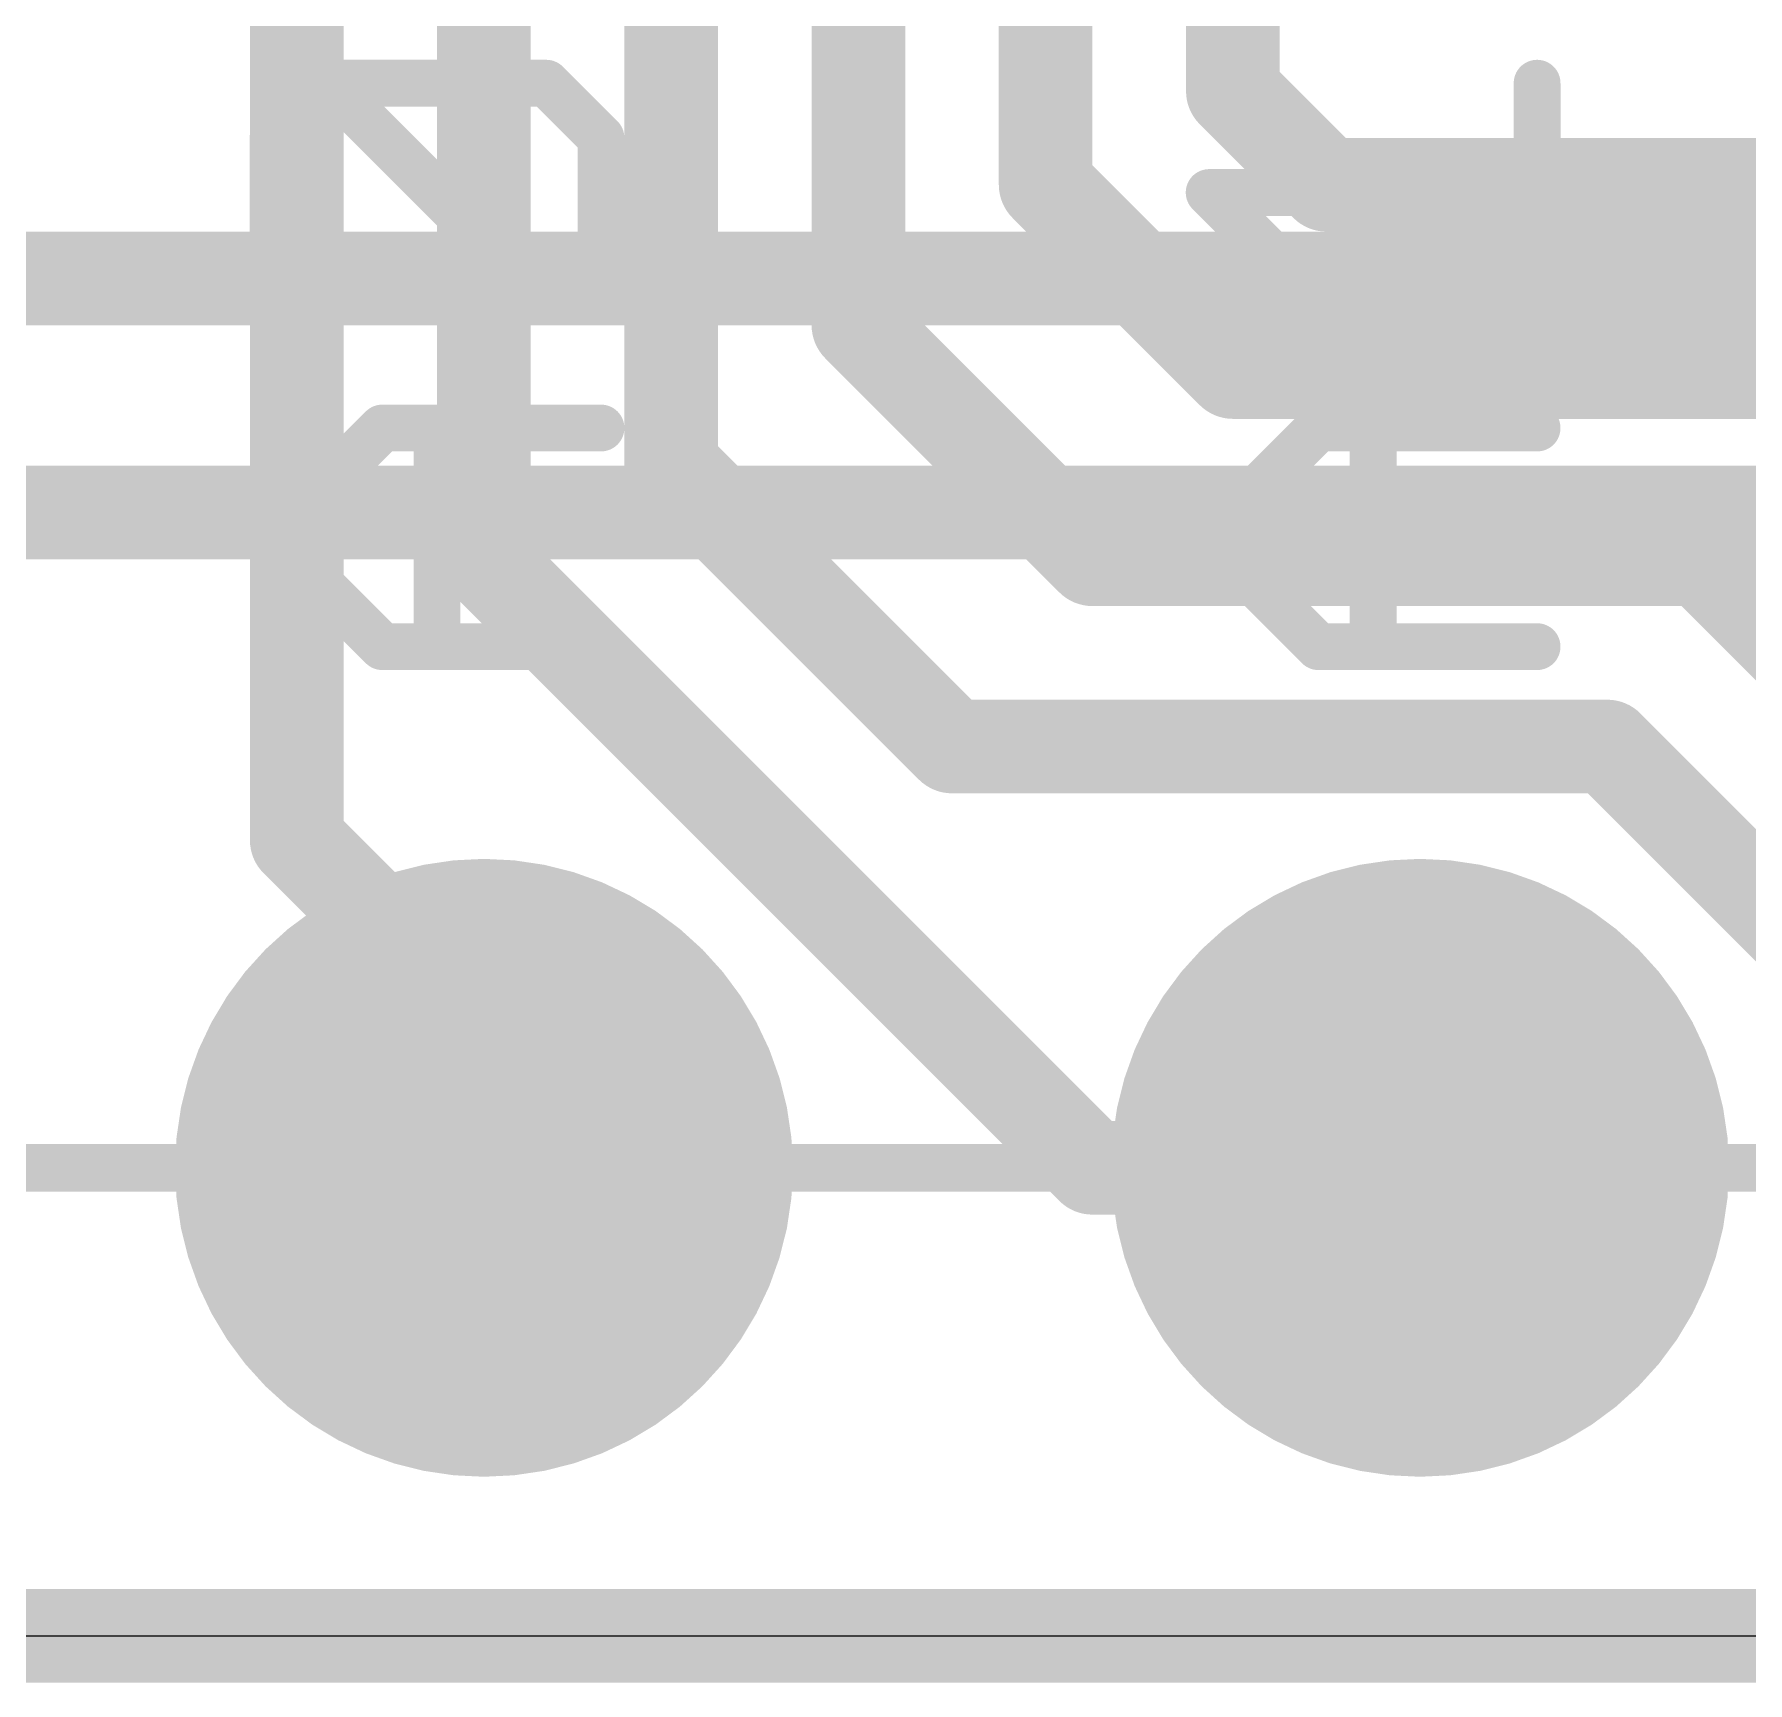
# Model space of a CAD drawing. Extents: x -11.5 to 69.1, y -5.3 to 31.9.
# Drawn here: x 15.29 to 19.939, y -0.127 to 4.345 of the extents above; entities that cross this region are included whole.
import ezdxf

# ---------------------------------------------------------------- set-up
doc = ezdxf.new("R2010")
doc.units = 0
for name, color, linetype in [('1', 12, 'CONTINUOUS'), ('16', 132, 'CONTINUOUS'), ('17', 110, 'CONTINUOUS'), ('20', 53, 'CONTINUOUS'), ('21', 40, 'CONTINUOUS'), ('47', 253, 'CONTINUOUS')]:
    doc.layers.add(name, color=color, linetype=linetype)

# ---------------------------------------------------------------- blocks, each defined once
blk = doc.blocks.new('ROUNDP')
at = {"const_width": 0.5}
blk.add_lwpolyline([(0, -0.25, 1), (0, 0.25, 1), (0, -0.25)], format="xyb", dxfattribs=at)

msp = doc.modelspace()

# ---------------------------------------------------------------- linework, layer by layer
at = {"layer": '1', "const_width": 0.254}
for points in [[(16.002, 10.668), (16.002, 2.159)], [(16.51, 10.414), (16.51, 2.921)], [(17.018, 3.175), (17.018, 10.16)], [(17.526, 3.556), (17.526, 9.906)], [(18.034, 9.652), (18.034, 3.937)], [(18.542, 4.191), (18.542, 9.398)], [(18.796, 3.937), (18.542, 4.191)], [(18.034, 3.937), (18.542, 3.429)], [(20.32, 3.937), (18.796, 3.937)], [(18.161, 2.921), (17.526, 3.556)], [(18.542, 3.429), (20.066, 3.429)], [(20.066, 3.429), (20.574, 2.921)], [(17.78, 2.413), (17.018, 3.175)], [(16.51, 2.921), (18.161, 1.27)], [(19.812, 2.921), (18.161, 2.921)], [(20.32, 2.413), (19.812, 2.921)], [(19.558, 2.413), (17.78, 2.413)], [(20.701, 1.27), (19.558, 2.413)], [(16.002, 2.159), (16.51, 1.651)], [(16.51, 1.651), (16.51, 1.27)], [(18.161, 1.27), (19.05, 1.27)], [(0, 0), (60.452, 0)]]:
    msp.add_lwpolyline(points, dxfattribs=at)
at = {"layer": '1', "const_width": 0.127}
for points in [[(18.5869, 4.2359, 1), (18.4971, 4.1461)], [(18.4785, 4.191, 1), (18.6055, 4.191)], [(18.0789, 3.9819, 1), (17.9891, 3.8921)], [(18.796, 4.0005, 1), (18.796, 3.8735)], [(18.7511, 3.8921, 1), (18.8409, 3.9819)], [(17.9705, 3.937, 1), (18.0975, 3.937)], [(17.5709, 3.6009, 1), (17.4811, 3.5111)], [(17.4625, 3.556, 1), (17.5895, 3.556)], [(18.542, 3.4925, 1), (18.542, 3.3655)], [(18.4971, 3.3841, 1), (18.5869, 3.4739)], [(17.0629, 3.2199, 1), (16.9731, 3.1301)], [(16.9545, 3.175, 1), (17.0815, 3.175)], [(16.5549, 2.9659, 1), (16.4651, 2.8761)], [(18.161, 2.9845, 1), (18.161, 2.8575)], [(18.1161, 2.8761, 1), (18.2059, 2.9659)], [(19.8569, 2.9659, 1), (19.7671, 2.8761)], [(19.812, 2.8575, 1), (19.812, 2.9845)], [(16.4465, 2.921, 1), (16.5735, 2.921)], [(17.78, 2.4765, 1), (17.78, 2.3495)], [(17.7351, 2.3681, 1), (17.8249, 2.4579)], [(19.6029, 2.4579, 1), (19.5131, 2.3681)], [(19.558, 2.3495, 1), (19.558, 2.4765)], [(16.0469, 2.2039, 1), (15.9571, 2.1141)], [(15.9385, 2.159, 1), (16.0655, 2.159)], [(16.5735, 1.651, 1), (16.4465, 1.651)], [(16.4651, 1.6061, 1), (16.5549, 1.6959)], [(18.161, 1.3335, 1), (18.161, 1.2065)], [(19.05, 1.2065, 1), (19.05, 1.3335)], [(18.1161, 1.2251, 1), (18.2059, 1.3149)], [(16.4465, 1.27, 1), (16.5735, 1.27)]]:
    msp.add_lwpolyline(points, format="xyb", dxfattribs=at)
at = {"layer": '16', "const_width": 0.254}
for points in [[(14.097, 3.683), (20.2184, 3.683)], [(11.938, 3.048), (22.6314, 3.048)], [(0, 0), (60.706, 0)]]:
    msp.add_lwpolyline(points, dxfattribs=at)
at = {"layer": '20'}
msp.add_line((2.54, 0), (57.785, 0), dxfattribs=at)
at = {"layer": '21', "const_width": 0.127}
for points in [[(15.9377, 4.0644), (16.086, 4.2127)], [(16.086, 4.2127), (16.6792, 4.2127)], [(16.6792, 3.6195), (16.086, 4.2127)], [(16.6792, 4.2127), (16.8275, 4.0644)], [(19.3675, 3.6195), (19.3675, 4.2127)], [(15.9377, 3.7678), (15.9377, 4.0644)], [(16.8275, 4.0644), (16.8275, 3.7678)], [(18.7743, 3.6195), (18.4777, 3.9161)], [(18.4777, 3.9161), (19.3675, 3.9161)], [(16.086, 3.6195), (15.9377, 3.7678)], [(16.8275, 3.7678), (16.6792, 3.6195)], [(16.6792, 3.6195), (16.086, 3.6195)], [(15.9377, 2.9806), (16.2343, 3.2772)], [(16.2343, 3.2772), (16.8275, 3.2772)], [(16.3826, 2.684), (16.3826, 3.2772)], [(18.4777, 2.9806), (18.7743, 3.2772)], [(18.7743, 3.2772), (19.3675, 3.2772)], [(18.9226, 2.684), (18.9226, 3.2772)], [(16.2343, 2.684), (15.9377, 2.9806)], [(18.7743, 2.684), (18.4777, 2.9806)], [(16.8275, 2.684), (16.2343, 2.684)], [(19.3675, 2.684), (18.7743, 2.684)]]:
    msp.add_lwpolyline(points, dxfattribs=at)
at = {"layer": '21', "const_width": 0.0635}
for points in [[(16.086, 4.2444, 1), (16.086, 4.1809)], [(16.1085, 4.2351, 1), (16.0636, 4.1902)], [(16.1085, 4.1902, 1), (16.0636, 4.2351)], [(16.7017, 4.2351, 1), (16.6568, 4.1902)], [(16.6792, 4.1809, 1), (16.6792, 4.2444)], [(19.3992, 4.2127, 1), (19.3358, 4.2127)], [(15.9695, 4.0644, 1), (15.906, 4.0644)], [(15.9153, 4.0868, 1), (15.9602, 4.0419)], [(16.8592, 4.0644, 1), (16.7958, 4.0644)], [(16.805, 4.0419, 1), (16.85, 4.0868)], [(18.4777, 3.9478, 1), (18.4777, 3.8843)], [(18.5002, 3.9385, 1), (18.4553, 3.8936)], [(19.3675, 3.8843, 1), (19.3675, 3.9478)], [(15.9602, 3.7902, 1), (15.9153, 3.7453)], [(16.85, 3.7453, 1), (16.805, 3.7902)], [(15.906, 3.7678, 1), (15.9695, 3.7678)], [(16.7958, 3.7678, 1), (16.8592, 3.7678)], [(16.086, 3.6513, 1), (16.086, 3.5878)], [(16.0636, 3.597, 1), (16.1085, 3.642)], [(16.6568, 3.642, 1), (16.7017, 3.597)], [(16.6568, 3.597, 1), (16.7017, 3.642)], [(16.6792, 3.5878, 1), (16.6792, 3.6513)], [(18.7519, 3.597, 1), (18.7968, 3.642)], [(19.3358, 3.6195, 1), (19.3992, 3.6195)], [(16.2343, 3.3089, 1), (16.2343, 3.2454)], [(16.2568, 3.2547, 1), (16.2119, 3.2996)], [(16.4144, 3.2772, 1), (16.3509, 3.2772)], [(16.8275, 3.2454, 1), (16.8275, 3.3089)], [(18.7743, 3.3089, 1), (18.7743, 3.2454)], [(18.7968, 3.2547, 1), (18.7519, 3.2996)], [(18.9544, 3.2772, 1), (18.8909, 3.2772)], [(19.3675, 3.2454, 1), (19.3675, 3.3089)], [(15.9602, 3.003, 1), (15.9153, 2.9581)], [(15.9153, 3.003, 1), (15.9602, 2.9581)], [(18.5002, 3.003, 1), (18.4553, 2.9581)], [(18.4553, 3.003, 1), (18.5002, 2.9581)], [(16.2343, 2.7157, 1), (16.2343, 2.6522)], [(16.8275, 2.6522, 1), (16.8275, 2.7157)], [(18.7743, 2.7157, 1), (18.7743, 2.6522)], [(19.3675, 2.6522, 1), (19.3675, 2.7157)], [(16.2119, 2.6615, 1), (16.2568, 2.7064)], [(16.3509, 2.684, 1), (16.4144, 2.684)], [(18.7519, 2.6615, 1), (18.7968, 2.7064)], [(18.8909, 2.684, 1), (18.9544, 2.684)]]:
    msp.add_lwpolyline(points, format="xyb", dxfattribs=at)
at = {"layer": '47', "const_width": 0.13}
msp.add_lwpolyline([(25.4, 1.27), (-8.046, 1.27)], dxfattribs=at)

# ---------------------------------------------------------------- block references
at = {"layer": '17', "xscale": 1.6764, "yscale": 1.6764, "rotation": 270}
for p in [(16.51, 1.27), (16.51, 1.27), (19.05, 1.27), (19.05, 1.27)]:
    msp.add_blockref('ROUNDP', p, dxfattribs=at)

doc.saveas('drawing.dxf')
